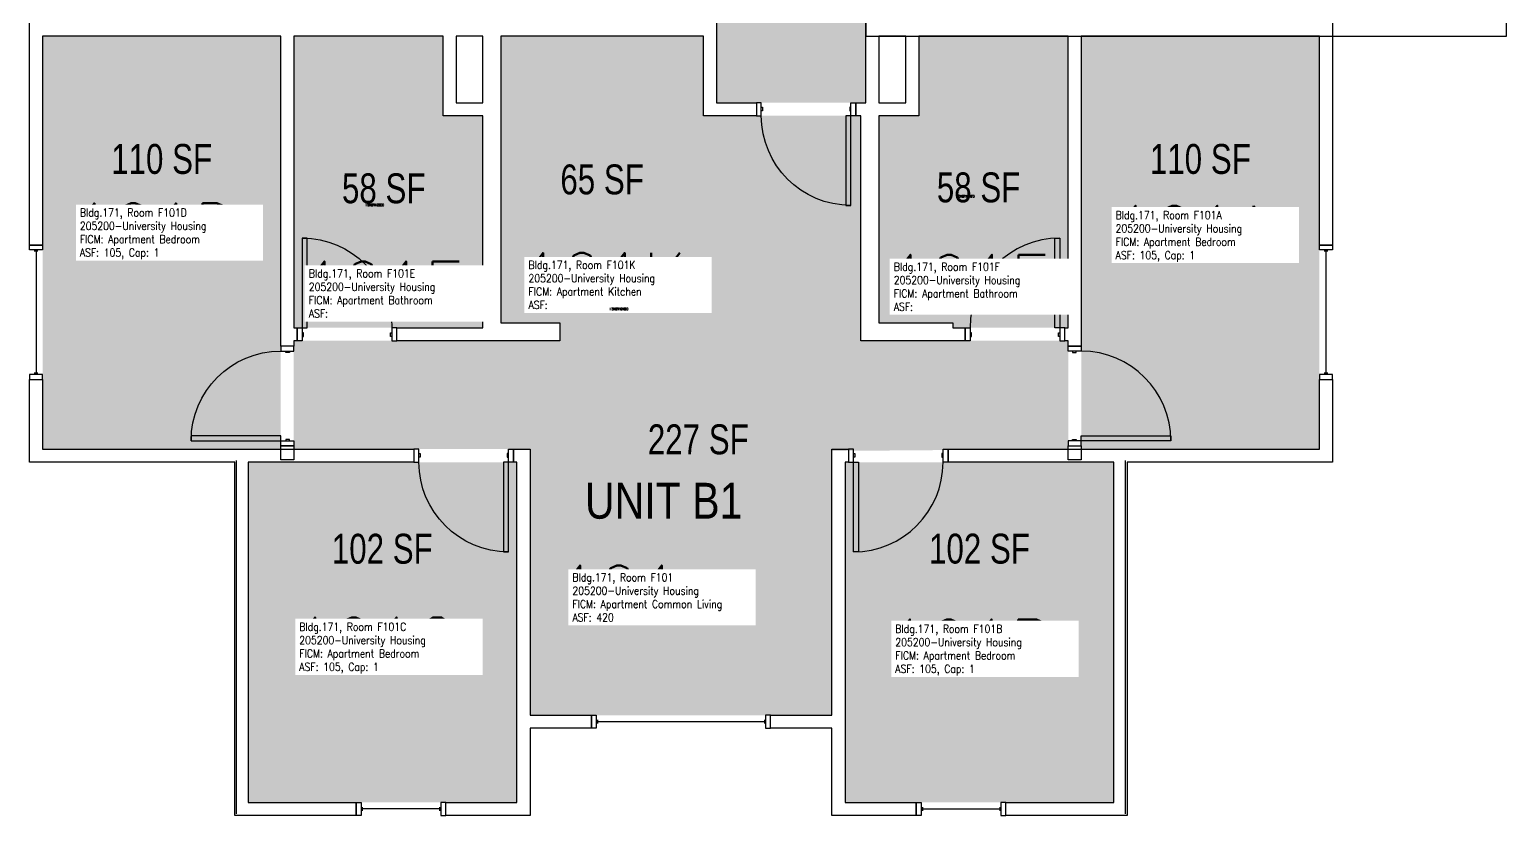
# Model space of a CAD drawing. Header units: inches. Extents: x -93 to 1642, y -75 to 1661.
# Drawn here: x -91 to 502, y -75 to 240 of the extents above; entities that cross this region are included whole.
import ezdxf
from ezdxf.enums import TextEntityAlignment as Align

# ---------------------------------------------------------------- set-up
doc = ezdxf.new("R2010")
doc.units = ezdxf.units.IN
doc.header["$LTSCALE"] = 96
doc.header["$MEASUREMENT"] = 0
for name, color, linetype in [('A-AREA-IDEN', 1, 'Continuous'), ('A-DOOR', 2, 'Continuous'), ('A-GLAZ', 1, 'Continuous'), ('A-IDEN-RNUM', 7, 'Continuous'), ('A-IDEN-SNUM', 4, 'Continuous'), ('A-IDEN-VNUM', 4, 'Continuous'), ('A-WALL', 5, 'Continuous'), ('AREA-TEXT', 3, 'Continuous'), ('Rooms-Category-Color', 7, 'Continuous'), ('Rooms-College-Color', 7, 'Continuous'), ('Rooms-Department-Color', 7, 'Continuous'), ('Rooms-Division-Color', 7, 'Continuous'), ('Rooms-Information', 7, 'Continuous')]:
    doc.layers.add(name, color=color, linetype=linetype)
doc.styles.add('AREA', font='arial.ttf', dxfattribs={"width": 0.75, "height": 12})
doc.styles.add('ROOMSNUMBER', font='txt.shx', dxfattribs={"height": 0.03})
doc.styles.add('ROOMVNUMBER', font='simplex.shx', dxfattribs={"width": 0.85})
doc.styles.get("Standard").update_dxf_attribs({"font": 'ARIALN.TTF'})

msp = doc.modelspace()

# ---------------------------------------------------------------- hatches: boundary and pattern name
at = {"layer": 'Rooms-Category-Color', "true_color": 0xadadad}
msp.add_hatch(color=253, dxfattribs=at).paths.add_polyline_path([(185.12, 211), (245.12, 211), (245.12, 332.39), (270.13, 332.39), (270.13, 414.72), (245.12, 414.72), (245.12, 1145.53), (270.13, 1145.53), (270.13, 1227.86), (245.12, 1227.86), (245.12, 1322.5), (185.12, 1322.5), (185.12, 1130.22), (160.13, 1130.22), (160.13, 1047.89), (185.12, 1047.89), (185.12, 863.86), (160.13, 863.86), (160.13, 781.53), (185.12, 781.53), (185.12, 353.5), (185.75, 353.5), (185.75, 244), (185.13, 244), (185.12, 243)])
at = {"layer": 'Rooms-Category-Color', "true_color": 0x728ef3}
for points in [[(-85.5, 237.75), (10.12, 237.75), (10.12, 113.24), (10.12, 71.87), (-85.5, 71.87)], [(75.37, 237.75), (15.37, 237.75), (15.37, 120.62), (91.25, 120.62), (91.25, 205.75), (75.37, 205.75)], [(179.87, 237.75), (98.5, 237.75), (98.5, 122.62), (179.87, 122.62)], [(326.37, 237.75), (326.37, 120.62), (280, 120.63), (280, 122.63), (250.38, 122.63), (250.38, 205.75), (266.37, 205.75), (266.37, 237.75), (326.9, 237.75)], [(331.62, 237.75), (427.25, 237.75), (427.25, 71.87), (331.62, 71.87)], [(110.25, -35), (231.48, -35), (231.48, 71.14), (326.36, 71.87), (326.36, 115.37), (243.13, 115.37), (243.11, 205.75), (179.86, 205.75), (179.87, 122.62), (122.25, 122.62), (122.25, 115.37), (15.37, 115.37), (15.36, 71.87), (110.23, 71.87)], [(-3, 66.62), (104.65, 66.62), (105, -70), (-3, -70)], [(236.75, 66.62), (344.75, 66.62), (344.75, -70), (236.75, -70)]]:
    msp.add_hatch(color=171, dxfattribs=at).paths.add_polyline_path(points)
at = {"layer": 'Rooms-College-Color', "true_color": 0xadadad}
for points in [[(185.12, 211), (245.12, 211), (245.12, 332.39), (270.13, 332.39), (270.13, 414.72), (245.12, 414.72), (245.12, 1145.53), (270.13, 1145.53), (270.13, 1227.86), (245.12, 1227.86), (245.12, 1322.5), (185.12, 1322.5), (185.12, 1130.22), (160.13, 1130.22), (160.13, 1047.89), (185.12, 1047.89), (185.12, 863.86), (160.13, 863.86), (160.13, 781.53), (185.12, 781.53), (185.12, 353.5), (185.75, 353.5), (185.75, 244), (185.13, 244), (185.12, 243)], [(-85.5, 237.75), (10.12, 237.75), (10.12, 113.24), (10.12, 71.87), (-85.5, 71.87)], [(75.37, 237.75), (15.37, 237.75), (15.37, 120.62), (91.25, 120.62), (91.25, 205.75), (75.37, 205.75)], [(179.87, 237.75), (98.5, 237.75), (98.5, 122.62), (179.87, 122.62)], [(326.37, 237.75), (326.37, 120.62), (280, 120.63), (280, 122.63), (250.38, 122.63), (250.38, 205.75), (266.37, 205.75), (266.37, 237.75), (326.9, 237.75)], [(331.62, 237.75), (427.25, 237.75), (427.25, 71.87), (331.62, 71.87)], [(110.25, -35), (231.48, -35), (231.48, 71.14), (326.36, 71.87), (326.36, 115.37), (243.13, 115.37), (243.11, 205.75), (179.86, 205.75), (179.87, 122.62), (122.25, 122.62), (122.25, 115.37), (15.37, 115.37), (15.36, 71.87), (110.23, 71.87)], [(-3, 66.62), (104.65, 66.62), (105, -70), (-3, -70)], [(236.75, 66.62), (344.75, 66.62), (344.75, -70), (236.75, -70)]]:
    msp.add_hatch(color=253, dxfattribs=at).paths.add_polyline_path(points)
at = {"layer": 'Rooms-Department-Color', "true_color": 0xacacac}
msp.add_hatch(color=253, dxfattribs=at).paths.add_polyline_path([(185.12, 211), (245.12, 211), (245.12, 332.39), (270.13, 332.39), (270.13, 414.72), (245.12, 414.72), (245.12, 1145.53), (270.13, 1145.53), (270.13, 1227.86), (245.12, 1227.86), (245.12, 1322.5), (185.12, 1322.5), (185.12, 1130.22), (160.13, 1130.22), (160.13, 1047.89), (185.12, 1047.89), (185.12, 863.86), (160.13, 863.86), (160.13, 781.53), (185.12, 781.53), (185.12, 353.5), (185.75, 353.5), (185.75, 244), (185.13, 244), (185.12, 243)])
at = {"layer": 'Rooms-Department-Color', "true_color": 0x604aed}
for points in [[(-85.5, 237.75), (10.12, 237.75), (10.12, 113.24), (10.12, 71.87), (-85.5, 71.87)], [(75.37, 237.75), (15.37, 237.75), (15.37, 120.62), (91.25, 120.62), (91.25, 205.75), (75.37, 205.75)], [(179.87, 237.75), (98.5, 237.75), (98.5, 122.62), (179.87, 122.62)], [(326.37, 237.75), (326.37, 120.62), (280, 120.63), (280, 122.63), (250.38, 122.63), (250.38, 205.75), (266.37, 205.75), (266.37, 237.75), (326.9, 237.75)], [(331.62, 237.75), (427.25, 237.75), (427.25, 71.87), (331.62, 71.87)], [(110.25, -35), (231.48, -35), (231.48, 71.14), (326.36, 71.87), (326.36, 115.37), (243.13, 115.37), (243.11, 205.75), (179.86, 205.75), (179.87, 122.62), (122.25, 122.62), (122.25, 115.37), (15.37, 115.37), (15.36, 71.87), (110.23, 71.87)], [(-3, 66.62), (104.65, 66.62), (105, -70), (-3, -70)], [(236.75, 66.62), (344.75, 66.62), (344.75, -70), (236.75, -70)]]:
    msp.add_hatch(color=173, dxfattribs=at).paths.add_polyline_path(points)
at = {"layer": 'Rooms-Division-Color', "true_color": 0xadadad}
msp.add_hatch(color=253, dxfattribs=at).paths.add_polyline_path([(185.12, 211), (245.12, 211), (245.12, 332.39), (270.13, 332.39), (270.13, 414.72), (245.12, 414.72), (245.12, 1145.53), (270.13, 1145.53), (270.13, 1227.86), (245.12, 1227.86), (245.12, 1322.5), (185.12, 1322.5), (185.12, 1130.22), (160.13, 1130.22), (160.13, 1047.89), (185.12, 1047.89), (185.12, 863.86), (160.13, 863.86), (160.13, 781.53), (185.12, 781.53), (185.12, 353.5), (185.75, 353.5), (185.75, 244), (185.13, 244), (185.12, 243)])
at = {"layer": 'Rooms-Division-Color', "true_color": 0x604aed}
for points in [[(-85.5, 237.75), (10.12, 237.75), (10.12, 113.24), (10.12, 71.87), (-85.5, 71.87)], [(75.37, 237.75), (15.37, 237.75), (15.37, 120.62), (91.25, 120.62), (91.25, 205.75), (75.37, 205.75)], [(179.87, 237.75), (98.5, 237.75), (98.5, 122.62), (179.87, 122.62)], [(326.37, 237.75), (326.37, 120.62), (280, 120.63), (280, 122.63), (250.38, 122.63), (250.38, 205.75), (266.37, 205.75), (266.37, 237.75), (326.9, 237.75)], [(331.62, 237.75), (427.25, 237.75), (427.25, 71.87), (331.62, 71.87)], [(110.25, -35), (231.48, -35), (231.48, 71.14), (326.36, 71.87), (326.36, 115.37), (243.13, 115.37), (243.11, 205.75), (179.86, 205.75), (179.87, 122.62), (122.25, 122.62), (122.25, 115.37), (15.37, 115.37), (15.36, 71.87), (110.23, 71.87)], [(-3, 66.62), (104.65, 66.62), (105, -70), (-3, -70)], [(236.75, 66.62), (344.75, 66.62), (344.75, -70), (236.75, -70)]]:
    msp.add_hatch(color=173, dxfattribs=at).paths.add_polyline_path(points)

# ---------------------------------------------------------------- linework, layer by layer
at = {"layer": 'A-DOOR'}
for points in [[(203.13, 211), (201.13, 211), (201.13, 205.75), (203.13, 205.75)], [(203.13, 209.25), (203.63, 209.25), (203.63, 207.75), (203.13, 207.75)], [(239.13, 209.25), (238.63, 209.25), (238.63, 207.75), (239.13, 207.75)], [(239.13, 211), (241.13, 211), (241.13, 205.75), (239.13, 205.75)], [(239.13, 205.75), (237.13, 205.75), (237.13, 169.75), (239.13, 169.75)], [(18.75, 120.62), (20.75, 120.62), (20.75, 156.62), (18.75, 156.62)], [(323, 120.62), (321, 120.62), (321, 156.62), (323, 156.62)], [(18.75, 115.37), (16.75, 115.37), (16.75, 120.62), (18.75, 120.62)], [(54.75, 115.37), (56.75, 115.37), (56.75, 120.62), (54.75, 120.62)], [(287, 115.37), (285, 115.37), (285, 120.62), (287, 120.62)], [(323, 115.37), (325, 115.37), (325, 120.62), (323, 120.62)], [(15.37, 111.24), (15.37, 113.24), (10.12, 113.24), (10.12, 111.24)], [(18.75, 117.12), (19.25, 117.12), (19.25, 118.62), (18.75, 118.62)], [(54.75, 117.12), (54.25, 117.12), (54.25, 118.62), (54.75, 118.62)], [(287, 117.12), (287.5, 117.12), (287.5, 118.62), (287, 118.62)], [(323, 117.12), (322.5, 117.12), (322.5, 118.62), (323, 118.62)], [(326.37, 111.24), (326.37, 113.24), (331.62, 113.24), (331.62, 111.24)], [(13.62, 111.24), (13.62, 110.74), (12.12, 110.74), (12.12, 111.24)], [(328.12, 111.24), (328.12, 110.74), (329.62, 110.74), (329.62, 111.24)], [(10.12, 75.24), (10.12, 77.24), (-25.88, 77.24), (-25.88, 75.24)], [(331.62, 75.24), (331.62, 77.24), (367.62, 77.24), (367.62, 75.24)], [(15.37, 75.24), (15.37, 73.24), (10.12, 73.24), (10.12, 75.24)], [(13.62, 75.24), (13.62, 75.74), (12.12, 75.74), (12.12, 75.24)], [(65.62, 71.87), (63.62, 71.87), (63.62, 66.62), (65.62, 66.62)], [(101.62, 71.87), (103.62, 71.87), (103.62, 66.62), (101.62, 66.62)], [(240.12, 71.87), (238.12, 71.87), (238.12, 66.62), (240.12, 66.62)], [(276.12, 71.87), (278.12, 71.87), (278.12, 66.62), (276.12, 66.62)], [(326.37, 75.24), (326.37, 73.24), (331.62, 73.24), (331.62, 75.24)], [(328.12, 75.24), (328.12, 75.74), (329.62, 75.74), (329.62, 75.24)], [(65.62, 70.12), (66.12, 70.12), (66.12, 68.62), (65.62, 68.62)], [(101.62, 66.62), (99.62, 66.62), (99.62, 30.62), (101.62, 30.62)], [(101.62, 70.12), (101.12, 70.12), (101.12, 68.62), (101.62, 68.62)], [(240.12, 70.12), (240.62, 70.12), (240.62, 68.62), (240.12, 68.62)], [(240.12, 66.62), (242.12, 66.62), (242.12, 30.62), (240.12, 30.62)], [(276.12, 70.12), (275.62, 70.12), (275.62, 68.62), (276.12, 68.62)]]:
    msp.add_lwpolyline(points, close=True, dxfattribs=at)
at = {"layer": 'A-DOOR', "extrusion": (0, 0, -1)}
for centre, start, end in [((-239.13, 205.75), 270, 0), ((-18.75, 120.62), 90, 180), ((-10.12, 75.24), 0, 90), ((-101.62, 66.62), 270, 0)]:
    msp.add_arc(centre, 36, start, end, dxfattribs=at)
at = {"layer": 'A-DOOR'}
for centre, start, end in [((323, 120.62), 90, 180), ((331.62, 75.24), 0, 90), ((240.12, 66.62), 270, 0)]:
    msp.add_arc(centre, 36, start, end, dxfattribs=at)
at = {"layer": 'A-GLAZ'}
for p, q in [((-87.38, 151.34), (-88.88, 151.34)), ((-88.13, 151.34), (-88.13, 102.34)), ((430.62, 151.34), (429.12, 151.34)), ((429.87, 151.34), (429.87, 102.34)), ((-87.38, 102.34), (-88.88, 102.34)), ((430.62, 102.34), (429.12, 102.34)), ((137.37, -36.88), (137.37, -38.38)), ((204.37, -37.63), (137.37, -37.63)), ((204.37, -36.88), (204.37, -38.38)), ((42.87, -71.88), (42.87, -73.38)), ((73.87, -72.63), (42.87, -72.63)), ((73.87, -71.88), (73.87, -73.38)), ((267.87, -71.88), (267.87, -73.38)), ((267.87, -72.63), (298.87, -72.63)), ((298.87, -71.88), (298.87, -73.38))]:
    msp.add_line(p, q, dxfattribs=at)
for points in [[(-90.75, 151.84), (-90.75, 153.84), (-85.5, 153.84), (-85.5, 151.84)], [(427.25, 151.84), (427.25, 153.84), (432.5, 153.84), (432.5, 151.84)], [(-90.75, 101.84), (-90.75, 99.84), (-85.5, 99.84), (-85.5, 101.84)], [(427.25, 101.84), (427.25, 99.84), (432.5, 99.84), (432.5, 101.84)], [(136.87, -40.25), (134.87, -40.25), (134.87, -35), (136.87, -35)], [(204.87, -40.25), (206.87, -40.25), (206.87, -35), (204.87, -35)], [(42.37, -75.25), (40.37, -75.25), (40.37, -70), (42.37, -70)], [(74.37, -75.25), (76.37, -75.25), (76.37, -70), (74.37, -70)], [(267.37, -75.25), (265.37, -75.25), (265.37, -70), (267.37, -70)], [(299.37, -75.25), (301.37, -75.25), (301.37, -70), (299.37, -70)]]:
    msp.add_lwpolyline(points, close=True, dxfattribs=at)
at = {"layer": 'A-WALL'}
for p, q in [((245.12, 332.39), (245.12, 237.75)), ((502.38, 237.75), (502.38, 275.11)), ((-90.75, 153.84), (-90.75, 243)), ((10.12, 237.75), (-85.5, 237.75)), ((-85.5, 237.75), (-85.5, 153.84)), ((10.12, 113.24), (10.12, 237.75)), ((75.37, 237.75), (15.37, 237.75)), ((15.37, 237.75), (15.37, 120.62)), ((75.37, 205.75), (75.37, 237.75)), ((91.25, 237.75), (80.62, 237.75)), ((80.62, 237.75), (80.62, 211)), ((91.25, 211), (91.25, 237.75)), ((179.87, 237.75), (98.5, 237.75)), ((98.5, 237.75), (98.5, 122.62)), ((179.87, 205.75), (179.87, 237.75)), ((185.12, 243), (185.12, 211)), ((245.12, 211), (245.12, 243)), ((245.12, 237.75), (502.38, 237.75)), ((261.12, 237.75), (250.37, 237.75)), ((250.37, 237.75), (250.37, 211)), ((261.12, 211), (261.12, 237.75)), ((326.37, 237.75), (266.37, 237.75)), ((266.37, 237.75), (266.37, 205.75)), ((326.37, 120.62), (326.37, 237.75)), ((427.25, 237.75), (331.62, 237.75)), ((331.62, 237.75), (331.62, 113.24)), ((427.25, 153.84), (427.25, 237.75)), ((432.5, 243), (432.5, 153.84)), ((80.62, 211), (91.25, 211)), ((185.12, 211), (201.13, 211)), ((201.13, 211), (201.13, 205.75)), ((241.13, 205.75), (241.13, 211)), ((241.13, 211), (245.12, 211)), ((250.37, 211), (261.12, 211)), ((91.25, 205.75), (75.37, 205.75)), ((91.25, 120.62), (91.25, 205.75)), ((201.13, 205.75), (179.87, 205.75)), ((243.13, 205.75), (241.13, 205.75)), ((243.13, 115.37), (243.13, 205.75)), ((250.38, 205.75), (250.38, 122.62)), ((266.37, 205.75), (250.38, 205.75)), ((-85.5, 153.84), (-90.75, 153.84)), ((432.5, 153.84), (427.25, 153.84)), ((15.37, 120.62), (16.75, 120.62)), ((16.75, 120.62), (16.75, 115.37)), ((56.75, 115.37), (56.75, 120.62)), ((56.75, 120.62), (91.25, 120.62)), ((98.5, 122.62), (122.25, 122.62)), ((122.25, 122.62), (122.25, 115.37)), ((250.38, 122.62), (280, 122.62)), ((280, 122.62), (280, 120.62)), ((280, 120.62), (285, 120.62)), ((285, 120.62), (285, 115.37)), ((325, 115.37), (325, 120.62)), ((325, 120.62), (326.37, 120.62)), ((15.37, 113.24), (10.12, 113.24)), ((16.75, 115.37), (15.37, 115.37)), ((15.37, 115.37), (15.37, 113.24)), ((94, 115.37), (56.75, 115.37)), ((122.25, 115.37), (94, 115.37)), ((277.63, 115.37), (243.13, 115.37)), ((285, 115.37), (277.63, 115.37)), ((326.37, 115.37), (325, 115.37)), ((326.37, 113.24), (326.37, 115.37)), ((331.62, 113.24), (326.37, 113.24)), ((-90.75, 66.62), (-90.75, 99.84)), ((-90.75, 99.84), (-85.5, 99.84)), ((-85.5, 99.84), (-85.5, 71.87)), ((427.25, 71.87), (427.25, 99.84)), ((427.25, 99.84), (432.5, 99.84)), ((432.5, 99.84), (432.5, 66.62)), ((-85.5, 71.87), (63.62, 71.87)), ((10.12, 67.62), (10.12, 73.24)), ((10.12, 73.24), (15.37, 73.24)), ((15.37, 73.24), (15.37, 67.62)), ((63.62, 71.87), (63.62, 66.62)), ((103.62, 66.62), (103.62, 71.87)), ((103.62, 71.87), (110.25, 71.87)), ((110.25, 71.87), (110.25, -35)), ((231.5, 71.87), (238.12, 71.87)), ((231.5, -35), (231.5, 71.87)), ((238.12, 71.87), (238.12, 66.62)), ((278.12, 66.62), (278.12, 71.87)), ((278.12, 71.87), (427.25, 71.87)), ((326.37, 67.62), (326.37, 73.24)), ((326.37, 73.24), (331.62, 73.24)), ((331.62, 73.24), (331.62, 67.62)), ((-8.25, 66.62), (-90.75, 66.62)), ((-8.25, -75.25), (-8.25, 66.62)), ((-7.63, -74.63), (-7.63, 67.25)), ((-3, 66.62), (-3, -70)), ((63.62, 66.62), (-3, 66.62)), ((15.37, 67.62), (10.12, 67.62)), ((105, 66.62), (103.62, 66.62)), ((105, -70), (105, 66.62)), ((238.12, 66.62), (236.75, 66.62)), ((236.75, 66.62), (236.75, -70)), ((344.75, 66.62), (278.12, 66.62)), ((331.62, 67.62), (326.37, 67.62)), ((344.75, -70), (344.75, 66.62)), ((349.37, -74.63), (349.37, 67.25)), ((350, 66.62), (350, -75.25)), ((432.5, 66.62), (350, 66.62)), ((110.25, -35), (134.87, -35)), ((134.87, -35), (134.87, -40.25)), ((206.87, -40.25), (206.87, -35)), ((206.87, -35), (231.5, -35)), ((134.87, -40.25), (110.25, -40.25)), ((110.25, -40.25), (110.25, -75.25)), ((231.5, -40.25), (206.87, -40.25)), ((231.5, -75.25), (231.5, -40.25)), ((-3, -70), (40.37, -70)), ((40.37, -70), (40.37, -75.25)), ((76.37, -75.25), (76.37, -70)), ((76.37, -70), (105, -70)), ((236.75, -70), (265.37, -70)), ((265.37, -70), (265.37, -75.25)), ((301.37, -75.25), (301.37, -70)), ((301.37, -70), (344.75, -70)), ((40.37, -75.25), (-8.25, -75.25)), ((110.25, -75.25), (76.37, -75.25)), ((265.37, -75.25), (231.5, -75.25)), ((350, -75.25), (301.37, -75.25))]:
    msp.add_line(p, q, dxfattribs=at)

# ---------------------------------------------------------------- texts
at = {"layer": 'A-AREA-IDEN'}
msp.add_text('UNIT B1', height=14.4, dxfattribs=at).set_placement((163.93, 43.94), align=Align.CENTER)
at = {"layer": 'A-IDEN-RNUM', "style": 'ROOMSNUMBER', "width": 0.85}
for s, p in [('0101-F0', (285.05, 173.4)), ('0101-E0', (47.8, 169.93)), ('0101-A0', (376.89, 159.5)), ('0101-D0', (-41.25, 151.16)), ('0101-K0', (145.89, 128.13)), ('0101-00', (145.7, 12.22)), ('0101-C0', (45.84, -1.23)), ('0101-B0', (288.31, -11.93))]:
    msp.add_text(s, height=1, dxfattribs=at).set_placement(p, align=Align.MIDDLE_CENTER)
at = {"layer": 'A-IDEN-SNUM', "style": 'ROOMSNUMBER', "width": 0.85}
for s, p in [('1710F101F0', (285.05, 173.4)), ('1710F101E0', (47.8, 169.93)), ('1710F101A0', (376.89, 159.5)), ('1710F101D0', (-41.25, 151.16)), ('1710F101K0', (145.89, 128.13)), ('1710F10100', (145.7, 12.22)), ('1710F101C0', (45.84, -1.23)), ('1710F101B0', (288.31, -11.93))]:
    msp.add_text(s, height=1, dxfattribs=at).set_placement(p, align=Align.MIDDLE_CENTER)
at = {"layer": 'A-IDEN-VNUM', "style": 'ROOMVNUMBER', "width": 0.85}
for s, p in [('101D', (-40.5, 159.38)), ('101A', (376.37, 158.34)), ('101K', (139.69, 139.41)), ('101F', (285.93, 138.68)), ('101E', (51.01, 135.98)), ('101', (145.93, 13.94)), ('101C', (48.08, -6.99)), ('101B', (287, -7.8))]:
    msp.add_text(s, height=22.5, dxfattribs=at).set_placement(p, align=Align.MIDDLE_CENTER)
at = {"layer": 'AREA-TEXT', "style": 'AREA', "width": 0.75}
for s, p in [('110 SF', (-37.69, 188.41)), ('110 SF', (379.44, 188.41)), ('65 SF', (139.19, 180.19)), ('58 SF', (51.49, 176.61)), ('58 SF', (290.39, 176.99)), ('227 SF', (177.82, 75.81)), ('102 SF', (50.91, 31.87)), ('102 SF', (290.75, 31.91))]:
    msp.add_text(s, height=12, dxfattribs=at).set_placement(p, align=Align.MIDDLE_CENTER)

# ---------------------------------------------------------------- next in the draw order: texts
at = {"layer": 'Rooms-Information', "char_height": 3.2143, "width": 72, "attachment_point": 7, "style": 'ROOMVNUMBER', "bg_fill": 3, "box_fill_scale": 1.5, "bg_fill_color": 256, "bg_fill_true_color": 13158600, "bg_fill_transparency": 0}
for s, insert in [('Bldg.171, Room F101D^M^J205200-University Housing^M^JFICM: Apartment Bedroom^M^JASF: 105, Cap: 1', (-70.55, 148.13)), ('Bldg.171, Room F101A^M^J205200-University Housing^M^JFICM: Apartment Bedroom^M^JASF: 105, Cap: 1', (345.41, 147.09)), ('Bldg.171, Room F101K^M^J205200-University Housing^M^JFICM: Apartment Kitchen^M^JASF: ', (109.63, 128.16)), ('Bldg.171, Room F101F^M^J205200-University Housing^M^JFICM: Apartment Bathroom^M^JASF: ', (256.33, 127.43)), ('Bldg.171, Room F101E^M^J205200-University Housing^M^JFICM: Apartment Bathroom^M^JASF: ', (21.41, 124.73)), ('Bldg.171, Room F101^M^J205200-University Housing^M^JFICM: Apartment Common Living^M^JASF: 420', (127.26, 2.69)), ('Bldg.171, Room F101C^M^J205200-University Housing^M^JFICM: Apartment Bedroom^M^JASF: 105, Cap: 1', (17.57, -18.24)), ('Bldg.171, Room F101B^M^J205200-University Housing^M^JFICM: Apartment Bedroom^M^JASF: 105, Cap: 1', (256.94, -19.05))]:
    msp.add_mtext(s, dxfattribs=dict(at, insert=insert))

doc.saveas('drawing.dxf')
